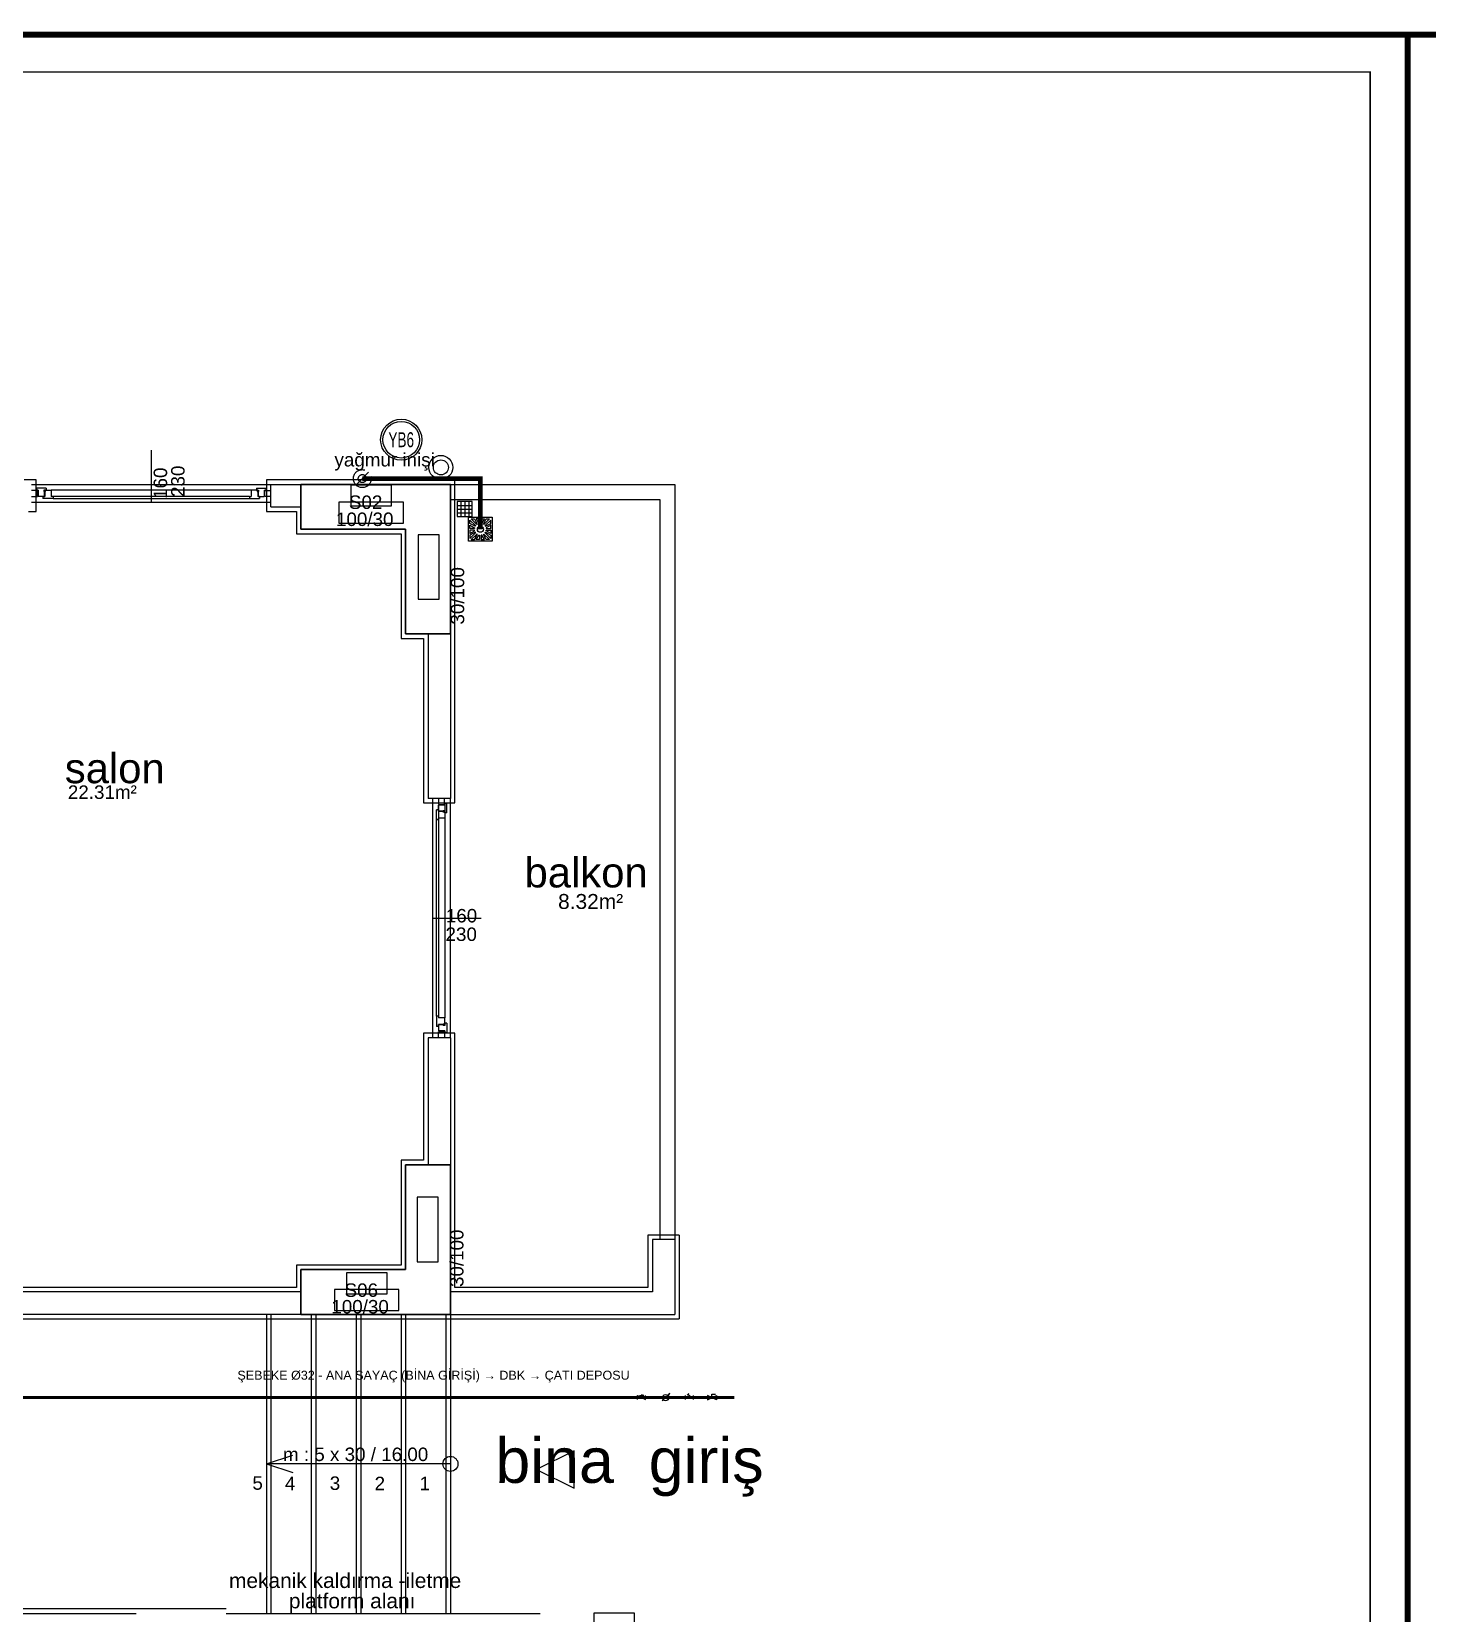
# Model space of a CAD drawing. Header units: centimetres. Extents: x -3962 to 30527, y -2 to 2802.
# Drawn here: x 9080 to 10013, y 1744 to 2802 of the extents above; entities that cross this region are included whole.
import ezdxf
from ezdxf.enums import TextEntityAlignment as Align

# ---------------------------------------------------------------- set-up
doc = ezdxf.new("R2010")
doc.units = ezdxf.units.CM
doc.linetypes.add('YAGMUR HATTI', pattern=[36, 30, -6])
for name, color, linetype in [('MD-YUK-BIRIMI', 7, 'Continuous'), ('MTY-TEFRIS', 15, 'CONTINUOUS'), ('MTY-VANA', 1, 'CONTINUOUS'), ('MTY-YAGMURSU-KOLON NO', 7, 'CONTINUOUS'), ('ROTAS-MIMARI', 8, 'CONTINUOUS'), ('ROTAS-MIMARI-KOLON', 8, 'CONTINUOUS'), ('ROTAS-MIMARI-YAZI', 8, 'CONTINUOUS'), ('ROTAS-PAFTA', 7, 'CONTINUOUS'), ('ROTAS-PISSU-KOLONNO', 211, 'CONTINUOUS'), ('ROTAS-SOGUKSU-BORU', 5, 'CONTINUOUS'), ('ROTAS-TEFRIS', 15, 'CONTINUOUS'), ('ROTAS-TEMIZSU-CAP', 101, 'CONTINUOUS'), ('ROTAS-VANA', 1, 'CONTINUOUS'), ('ROTAS-YAGMUR-BORUSU', 3, 'YAGMUR HATTI')]:
    doc.layers.add(name, color=color, linetype=linetype)
doc.styles.add('ANOTATIVO', font='arial.ttf')
doc.styles.add('CAP', font='wturkce.SHX', dxfattribs={"width": 0.65})
doc.styles.add('MTYCAPLT', font='arial.ttf', dxfattribs={"width": 0.65, "height": 1})
doc.styles.add('ROTAS', font='arial.ttf')

# ---------------------------------------------------------------- blocks, each defined once
blk = doc.blocks.new('SUZGEC1')
at = {"layer": 'MTY-TEFRIS'}
blk.add_lwpolyline([(-5, -5), (-5, 5), (5, 5), (5, -5)], close=True, dxfattribs=at)
for points in [[(-4.33, 3.86), (-1.99, 1.52, 0.029484), (-2.15, 1.27), (-4.33, 2.48)], [(-2.48, 0.33), (-4.33, 0.33), (-4.33, 1.72), (-2.41, 0.65, 0.032775)], [(-3.86, 4.33), (-2.48, 4.33), (-1.27, 2.15, 0.029484), (-1.52, 1.99)], [(-0.65, 2.41, -0.032775), (-0.33, 2.48), (-0.33, 4.33), (-1.72, 4.33)], [(0.33, 2.48), (0.33, 4.33), (1.72, 4.33), (0.65, 2.41, 0.032775)], [(1.27, 2.15), (2.48, 4.33), (3.86, 4.33), (1.52, 1.99, 0.029484)], [(4.33, 3.86), (1.99, 1.52, -0.029484), (2.15, 1.27), (4.33, 2.48)], [(4.33, 0.33), (4.33, 1.72), (2.41, 0.65, -0.032775), (2.48, 0.33)], [(-2.48, -0.33), (-4.33, -0.33), (-4.33, -1.72), (-2.41, -0.65, -0.032775)], [(-4.33, -3.86), (-1.99, -1.52, -0.029484), (-2.15, -1.27), (-4.33, -2.48)], [(-3.86, -4.33), (-2.48, -4.33), (-1.27, -2.15, -0.029484), (-1.52, -1.99)], [(-0.33, -4.33), (-1.72, -4.33), (-0.65, -2.41, 0.032775), (-0.33, -2.48)], [(0.33, -2.48), (0.33, -4.33), (1.72, -4.33), (0.65, -2.41, -0.032775)], [(2.48, -4.33), (1.27, -2.15, 0.029484), (1.52, -1.99), (3.86, -4.33)], [(4.33, -2.48), (4.33, -3.86), (1.99, -1.52, 0.029484), (2.15, -1.27)], [(4.33, -0.33), (4.33, -1.72), (2.41, -0.65, 0.032775), (2.48, -0.33)]]:
    blk.add_lwpolyline(points, format="xyb", close=True, dxfattribs=at)
blk.add_circle((0, 0), 1.25, dxfattribs=at)
at = {"layer": 'MD-YUK-BIRIMI', "color": 6, "style": 'MTYCAPLT', "width": 0.65}
for tag, p in [('PSCP_001', (-1.25, 0.75)), ('PS_001', (-0.62, -0.5))]:
    blk.add_attdef(tag, p, '', height=1, dxfattribs=at)
blk = doc.blocks.new('MTY-KOLON NO YAGMUR')
at = {"layer": 'MTY-YAGMURSU-KOLON NO', "linetype": 'Continuous', "ltscale": 100}
blk.add_circle((0, 0), 27.5, dxfattribs=at)
at = {"layer": 'MTY-YAGMURSU-KOLON NO', "color": 7, "linetype": 'Continuous', "ltscale": 100}
blk.add_circle((0, 0), 24.5, dxfattribs=at)
at = {"style": 'ANOTATIVO', "width": 0.65}
blk.add_attdef('K', text='', height=20, dxfattribs=at).set_placement((0, 0), align=Align.MIDDLE_CENTER)
blk = doc.blocks.new('MTY-KURESEL VANA')
at = {"layer": 'MTY-VANA'}
for p, q in [((0, 0), (0, 8)), ((0, 8), (8, 8))]:
    blk.add_line(p, q, dxfattribs=at)
blk.add_lwpolyline([(-10, 5), (-10, -5), (10, 5), (10, -5), (-10, 5)], dxfattribs=at)
at = {"layer": 'MTY-VANA', "style": 'MTYCAPLT', "width": 0.65}
blk.add_attdef('CAP', text='', height=10, dxfattribs=at).set_placement((-1.1, 0), align=Align.CENTER)
blk = doc.blocks.new('MTY-PISLIK TUTUCU')
at = {"layer": 'MTY-VANA'}
for p, q in [((-10, -5), (-10, 5)), ((-10, 0), (10, 0)), ((10, -5), (10, 5))]:
    blk.add_line(p, q, dxfattribs=at)
at = {"layer": 'MTY-VANA', "color": 1, "ltscale": 75}
for p, q in [((-6.1, 5.8), (-1.4, 10.5)), ((5.1, 0), (-3.7, 8.1))]:
    blk.add_line(p, q, dxfattribs=at)
at = {"layer": 'MTY-VANA', "style": 'CAP', "width": 0.65}
blk.add_attdef('CAP', text='', height=5, dxfattribs=at).set_placement((0, 0), align=Align.CENTER)
blk = doc.blocks.new('MTY-SU SAYACI')
at = {"layer": 'MTY-VANA'}
blk.add_hatch(color=256, dxfattribs=at).paths.add_polyline_path([(9.8, 9.8), (5.6, 7), (7, 5.6)])
for p, q in [((-7.3, -7.3), (6.3, 6.3)), ((5.6, 7), (9.8, 9.8)), ((7, 5.6), (5.6, 7)), ((7, 5.6), (9.8, 9.8))]:
    blk.add_line(p, q, dxfattribs=at)
blk.add_circle((0, 0), 7, dxfattribs=at)
blk.add_attdef('CAP', (2, 0.9), '', height=2.5, rotation=225, dxfattribs=at)
blk = doc.blocks.new('MTY-CEKVALF VANA')
at = {"layer": 'MTY-VANA'}
h = blk.add_hatch(color=256, dxfattribs=at)
edge = h.paths.add_edge_path()
edge.add_arc((-10, 5), 1.41, 180, 540, ccw=False)
for p, q in [((-10, -5), (-10, 5)), ((-10, 5), (10, -5)), ((-5.6, 5), (5.6, 5)), ((5.6, 5), (0, 7.3)), ((10, -5), (10, 5))]:
    blk.add_line(p, q, dxfattribs=at)
at = {"layer": 'MTY-VANA', "style": 'CAP', "width": 0.65}
blk.add_attdef('CAP', text='', height=5, rotation=153.4349, dxfattribs=at).set_placement((0, 0), align=Align.CENTER)

msp = doc.modelspace()

# ---------------------------------------------------------------- linework, layer by layer
at = {"layer": 'ROTAS-MIMARI'}
for p, q in [((9160.2, 2522.1), (9160.2, 2487.4)), ((9083.2, 2502.2), (9075.2, 2502.2)), ((9080.2, 2499.2), (9240.2, 2499.2)), ((9083.2, 2481.2), (9083.2, 2502.2)), ((9083.5, 2496.8), (9083.5, 2495.4)), ((9089.9, 2496.8), (9083.5, 2496.8)), ((9089.9, 2496.8), (9089.9, 2495.4)), ((9230.5, 2496.8), (9230.5, 2495.4)), ((9230.5, 2496.8), (9236.9, 2496.8)), ((9236.9, 2496.8), (9236.9, 2495.4)), ((9300.2, 2502.2), (9237.2, 2502.2)), ((9237.2, 2502.2), (9237.2, 2481.2)), ((9240.2, 2499.2), (9260.2, 2499.2)), ((9240.2, 2484.2), (9240.2, 2499.2)), ((9363.2, 2502.2), (9300.2, 2502.2)), ((9363.2, 2399.2), (9363.2, 2502.2)), ((9084.2, 2495.2), (9080.2, 2495.2)), ((9080.2, 2491.2), (9084.2, 2491.2)), ((9080.2, 2487.4), (9240.2, 2487.4)), ((9084.7, 2495.4), (9083.5, 2495.4)), ((9084.2, 2491.2), (9084.2, 2495.2)), ((9084.7, 2495.4), (9084.7, 2491.2)), ((9088.7, 2491.2), (9084.7, 2491.2)), ((9087.8, 2491.2), (9089, 2491.2)), ((9087.8, 2491.2), (9087.8, 2489.8)), ((9094.6, 2489.8), (9087.8, 2489.8)), ((9088.4, 2495.4), (9088.4, 2494.4)), ((9089.9, 2495.4), (9088.4, 2495.4)), ((9088.7, 2494.4), (9088.4, 2494.4)), ((9088.7, 2494.4), (9088.7, 2491.2)), ((9089, 2495.4), (9093.4, 2495.4)), ((9089, 2495.4), (9089, 2494.9)), ((9089.3, 2494.9), (9089, 2494.9)), ((9089.3, 2494.4), (9089, 2494.4)), ((9089, 2494.4), (9089, 2491.2)), ((9089.3, 2494.9), (9089.3, 2494.4)), ((9227, 2495.4), (9093.4, 2495.4)), ((9093.4, 2495.4), (9093.4, 2491.2)), ((9094.6, 2491.2), (9093.4, 2491.2)), ((9225.8, 2491.2), (9094.6, 2491.2)), ((9094.6, 2491.2), (9094.6, 2489.8)), ((9094.6, 2489.8), (9225.8, 2489.8)), ((9225.8, 2491.2), (9225.8, 2489.8)), ((9225.8, 2491.2), (9227, 2491.2)), ((9225.8, 2489.8), (9232.6, 2489.8)), ((9231.4, 2495.4), (9227, 2495.4)), ((9227, 2495.4), (9227, 2491.2)), ((9230.5, 2495.4), (9232, 2495.4)), ((9231.1, 2494.9), (9231.4, 2494.9)), ((9231.1, 2494.9), (9231.1, 2494.4)), ((9231.1, 2494.4), (9231.4, 2494.4)), ((9231.4, 2495.4), (9231.4, 2494.9)), ((9231.4, 2494.4), (9231.4, 2491.2)), ((9232.6, 2491.2), (9231.4, 2491.2)), ((9231.7, 2494.4), (9231.7, 2491.2)), ((9231.7, 2494.4), (9232, 2494.4)), ((9231.7, 2491.2), (9235.7, 2491.2)), ((9232, 2495.4), (9232, 2494.4)), ((9232.6, 2491.2), (9232.6, 2489.8)), ((9235.7, 2495.4), (9235.7, 2491.2)), ((9235.7, 2495.4), (9236.9, 2495.4)), ((9236.2, 2495.2), (9240.2, 2495.2)), ((9236.2, 2491.2), (9236.2, 2495.2)), ((9240.2, 2491.2), (9236.2, 2491.2)), ((9374.7, 2487.7), (9364.7, 2487.7)), ((9364.7, 2487.7), (9364.7, 2477.7)), ((9367.1, 2487.7), (9367.1, 2477.7)), ((9369.8, 2487.7), (9369.8, 2477.7)), ((9372.4, 2487.7), (9372.4, 2477.7)), ((9374.7, 2477.7), (9374.7, 2487.7)), ((9078.2, 2481.2), (9083.2, 2481.2)), ((9237.2, 2481.2), (9257.2, 2481.2)), ((9240.2, 2484.2), (9260.2, 2484.2)), ((9257.2, 2481.2), (9257.2, 2466.2)), ((9364.7, 2485.2), (9374.7, 2485.2)), ((9364.7, 2482.7), (9374.7, 2482.7)), ((9364.7, 2480.2), (9374.7, 2480.2)), ((9364.7, 2477.7), (9374.7, 2477.7)), ((9257.2, 2466.2), (9327.2, 2466.2)), ((9327.2, 2466.2), (9327.2, 2396.2)), ((9327.2, 2396.2), (9342.2, 2396.2)), ((9342.2, 2396.2), (9342.2, 2286.2)), ((9345.2, 2399.2), (9345.2, 2289.2)), ((9360.2, 2399.2), (9360.2, 2289.2)), ((9363.2, 2286.2), (9363.2, 2399.2)), ((9342.2, 2286.2), (9363.2, 2286.2)), ((9360.2, 2289.2), (9345.2, 2289.2)), ((9348.4, 2129.2), (9348.4, 2289.2)), ((9352.2, 2289.2), (9352.2, 2285.2)), ((9352.2, 2285.2), (9356.2, 2285.2)), ((9356.2, 2285.2), (9356.2, 2289.2)), ((9356.4, 2285.9), (9356.4, 2142.4)), ((9357.8, 2285.9), (9356.4, 2285.9)), ((9356.4, 2284.7), (9356.4, 2285.9)), ((9357.8, 2279.5), (9357.8, 2285.9)), ((9360.2, 2129.2), (9360.2, 2289.2)), ((9350.8, 2143.6), (9350.8, 2281.6)), ((9352.2, 2281.6), (9350.8, 2281.6)), ((9350.8, 2274.8), (9350.8, 2281.6)), ((9352.2, 2274.8), (9350.8, 2274.8)), ((9352.2, 2284.7), (9352.2, 2143.6)), ((9352.2, 2280.7), (9352.2, 2284.7)), ((9356.4, 2284.7), (9352.2, 2284.7)), ((9352.2, 2281.6), (9352.2, 2280.4)), ((9355.4, 2280.7), (9352.2, 2280.7)), ((9355.4, 2280.4), (9352.2, 2280.4)), ((9356.4, 2276), (9352.2, 2276)), ((9352.2, 2274.8), (9352.2, 2276)), ((9355.4, 2280.7), (9355.4, 2281)), ((9356.4, 2281), (9355.4, 2281)), ((9355.4, 2280.1), (9355.4, 2280.4)), ((9355.9, 2280.1), (9355.4, 2280.1)), ((9355.9, 2280.1), (9355.9, 2280.4)), ((9356.4, 2280.4), (9355.9, 2280.4)), ((9356.4, 2279.5), (9356.4, 2281)), ((9356.4, 2280.4), (9356.4, 2276)), ((9357.8, 2279.5), (9356.4, 2279.5)), ((9348.4, 2209.2), (9380.8, 2209.2)), ((9348.4, 2209.2), (9380.8, 2209.2)), ((9352.2, 2143.6), (9350.8, 2143.6)), ((9350.8, 2143.6), (9350.8, 2136.8)), ((9352.2, 2136.8), (9350.8, 2136.8)), ((9352.2, 2143.6), (9352.2, 2142.4)), ((9356.4, 2142.4), (9352.2, 2142.4)), ((9352.2, 2136.8), (9352.2, 2138)), ((9355.4, 2138), (9352.2, 2138)), ((9352.2, 2137.7), (9352.2, 2133.7)), ((9355.4, 2137.7), (9352.2, 2137.7)), ((9355.9, 2138.3), (9355.4, 2138.3)), ((9355.4, 2138.3), (9355.4, 2138)), ((9355.4, 2137.7), (9355.4, 2137.4)), ((9356.4, 2137.4), (9355.4, 2137.4)), ((9355.9, 2138.3), (9355.9, 2138)), ((9356.4, 2138), (9355.9, 2138)), ((9356.4, 2138), (9356.4, 2142.4)), ((9357.8, 2138.9), (9356.4, 2138.9)), ((9356.4, 2138.9), (9356.4, 2137.4)), ((9357.8, 2138.9), (9357.8, 2132.5)), ((9363.2, 2132.2), (9342.2, 2132.2)), ((9342.2, 2132.2), (9342.2, 2047.2)), ((9345.2, 2129.2), (9345.2, 2044.2)), ((9360.2, 2129.2), (9345.2, 2129.2)), ((9356.4, 2133.7), (9352.2, 2133.7)), ((9352.2, 2129.2), (9352.2, 2133.2)), ((9352.2, 2133.2), (9356.2, 2133.2)), ((9356.2, 2133.2), (9356.2, 2129.2)), ((9356.4, 2133.7), (9356.4, 2132.5)), ((9357.8, 2132.5), (9356.4, 2132.5)), ((9360.2, 2129.2), (9360.2, 2044.2)), ((9363.2, 2044.2), (9363.2, 2132.2)), ((9342.2, 2047.2), (9327.2, 2047.2)), ((9327.2, 2047.2), (9327.2, 1977.2)), ((9363.2, 1962.2), (9363.2, 2044.2)), ((9513.2, 1997.2), (9492.2, 1997.2)), ((9492.2, 1997.2), (9492.2, 1962.2)), ((9510.2, 1994.2), (9495.2, 1994.2)), ((9495.2, 1994.2), (9495.2, 1959.2)), ((9510.2, 1994.2), (9510.2, 1944.2)), ((9513.2, 1997.2), (9513.2, 1941.2)), ((9327.2, 1977.2), (9257.2, 1977.2)), ((9257.2, 1977.2), (9257.2, 1962.2)), ((9260.2, 1959.2), (8950.2, 1959.2)), ((9257.2, 1962.2), (8953.2, 1962.2)), ((9495.2, 1959.2), (9360.2, 1959.2)), ((9492.2, 1962.2), (9363.2, 1962.2)), ((9260.2, 1944.2), (8930.2, 1944.2)), ((8930.2, 1941.2), (9513.2, 1941.2)), ((9237.2, 1944.2), (9237.2, 1744.2)), ((9240.2, 1944.2), (9240.2, 1744.2)), ((9267.2, 1944.2), (9267.2, 1744.2)), ((9270.2, 1944.2), (9270.2, 1744.2)), ((9297.2, 1944.2), (9297.2, 1744.2)), ((9300.2, 1944.2), (9300.2, 1744.2)), ((9327.2, 1944.2), (9327.2, 1744.2)), ((9330.2, 1944.2), (9330.2, 1744.2)), ((9357.2, 1944.2), (9357.2, 1744.2)), ((9360.2, 1944.2), (9360.2, 1744.2)), ((9237.2, 1844.2), (9254.8, 1850)), ((9360.2, 1844.2), (9237.2, 1844.2)), ((9237.2, 1844.2), (9254.8, 1838.5)), ((9150.2, 1747.2), (8863.2, 1747.2)), ((9210.2, 1747.2), (9150.2, 1747.2)), ((8860.2, 1744.2), (9150.2, 1744.2)), ((9210.2, 1744.2), (9420.2, 1744.2))]:
    msp.add_line(p, q, dxfattribs=at)
for points in [[(9260.2, 2499.2), (9360.2, 2499.2)], [(9260.2, 2469.2), (9260.2, 2499.2)], [(9360.2, 2499.2), (9510.2, 2499.2)], [(9360.2, 2499.2), (9360.2, 2399.2)], [(9510.2, 2499.2), (9510.2, 1994.2)], [(9360.2, 2489.2), (9500.2, 2489.2)], [(9500.2, 2489.2), (9500.2, 1994.2)], [(9330.2, 2469.2), (9260.2, 2469.2)], [(9330.2, 2399.2), (9330.2, 2469.2)], [(9360.2, 2399.2), (9330.2, 2399.2)], [(9330.2, 1974.2), (9330.2, 2044.2)], [(9330.2, 2044.2), (9360.2, 2044.2)], [(9360.2, 2044.2), (9360.2, 1944.2)], [(9260.2, 1974.2), (9330.2, 1974.2)], [(9260.2, 1944.2), (9260.2, 1974.2)], [(9360.2, 1944.2), (9260.2, 1944.2)], [(9360.2, 1944.2), (9510.2, 1944.2)], [(9417.8, 1840.4), (9417.8, 1840.4), (9442.8, 1827.9), (9442.8, 1852.9), (9417.8, 1840.4)]]:
    msp.add_lwpolyline(points, dxfattribs=at)
for centre, radius in [((9353.8, 2510.6), 8), ((9353.8, 2510.6), 5), ((9360.2, 1844.2), 5)]:
    msp.add_circle(centre, radius, dxfattribs=at)
at = {"layer": 'ROTAS-MIMARI-KOLON'}
for points in [[(9360.2, 2499.2), (9260.2, 2499.2), (9260.2, 2469.2), (9330.2, 2469.2), (9330.2, 2399.2), (9360.2, 2399.2), (9360.2, 2499.2)], [(9293.7, 2484.8), (9320.8, 2484.8), (9320.8, 2498.7), (9293.7, 2498.7), (9293.7, 2484.8)], [(9285.7, 2473.4), (9328.8, 2473.4), (9328.8, 2487.4), (9285.7, 2487.4), (9285.7, 2473.4)], [(9352.6, 2422.4), (9352.6, 2465.5), (9338.6, 2465.5), (9338.6, 2422.4), (9352.6, 2422.4)], [(9360.2, 2044.2), (9330.2, 2044.2), (9330.2, 1974.2), (9260.2, 1974.2), (9260.2, 1944.2), (9360.2, 1944.2), (9360.2, 2044.2)], [(9352, 1979.4), (9352, 2022.5), (9338, 2022.5), (9338, 1979.4), (9352, 1979.4)], [(9290.8, 1958), (9317.8, 1958), (9317.8, 1971.9), (9290.8, 1971.9), (9290.8, 1958)], [(9282.7, 1946.8), (9325.8, 1946.8), (9325.8, 1960.8), (9282.7, 1960.8), (9282.7, 1946.8)], [(9456.1, 1730.5), (9483.2, 1730.5), (9483.2, 1744.4), (9456.1, 1744.4), (9456.1, 1730.5)]]:
    msp.add_lwpolyline(points, dxfattribs=at)
at = {"layer": 'ROTAS-PAFTA'}
for points, const_width in [([(7500, 0), (10000, 0), (10000, 2800), (7500, 2800)], 4), ([(10000, 0), (12500, 0), (12500, 2800), (10000, 2800)], 4), ([(7525, 25), (9975, 25), (9975, 2775), (7525, 2775)], 1)]:
    msp.add_lwpolyline(points, close=True, dxfattribs=dict(at, const_width=const_width))
at = {"layer": 'ROTAS-SOGUKSU-BORU', "const_width": 2}
msp.add_lwpolyline([(9550, 1888.5), (8726.9, 1888.5), (8726.9, 1932)], dxfattribs=at)
at = {"layer": 'ROTAS-YAGMUR-BORUSU'}
msp.add_line((9297.1, 2498.9), (9305.5, 2507.3), dxfattribs=at)
at = {"layer": 'ROTAS-YAGMUR-BORUSU', "const_width": 3}
msp.add_lwpolyline([(9380.2, 2469.2), (9380.2, 2503.1), (9301.3, 2503.1)], dxfattribs=at)
at = {"layer": 'ROTAS-YAGMUR-BORUSU'}
for radius in [6, 2.7]:
    msp.add_circle((9301.3, 2503.1), radius, dxfattribs=at)

# ---------------------------------------------------------------- block references
at = {"layer": 'ROTAS-PISSU-KOLONNO'}
ref = msp.add_blockref('MTY-KOLON NO YAGMUR', (9327.3, 2529.1), dxfattribs=dict(at, xscale=0.5, yscale=0.5))
ref.add_attrib('K', 'YB6', dxfattribs={"height": 10, "style": 'ANOTATIVO', "width": 0.65}).set_placement((9327.3, 2529.1), align=Align.MIDDLE_CENTER)
at = {"layer": 'ROTAS-TEFRIS', "xscale": 1.6, "yscale": 1.6}
msp.add_blockref('SUZGEC1', (9380.2, 2469.2), dxfattribs=at)
at = {"layer": 'ROTAS-VANA'}
for name, p, xscale, yscale in [('MTY-CEKVALF VANA', (9488, 1888.5), 0.27, 0.27), ('MTY-SU SAYACI', (9504, 1888.5), 0.3, 0.3), ('MTY-PISLIK TUTUCU', (9520, 1888.5), 0.27, 0.27), ('MTY-KURESEL VANA', (9535, 1888.5), 0.3, 0.3)]:
    msp.add_blockref(name, p, dxfattribs=dict(at, xscale=xscale, yscale=yscale))

# ---------------------------------------------------------------- texts
at = {"layer": 'ROTAS-MIMARI-YAZI', "style": 'ROTAS'}
for s, height, p in [('yağmur inişi', 9, (9316.2, 2515.7)), ('S02', 9, (9303.5, 2487.3)), ('100/30', 9, (9302.9, 2475.9)), ('salon', 20, (9135.8, 2309.4)), ('22.31m²', 9, (9127.5, 2293.4)), ('balkon', 20, (9450.9, 2239.7)), ('8.32m²', 10, (9453.9, 2220.3)), ('160', 9, (9367.6, 2210.8)), ('230', 9, (9367.4, 2198.4)), ('S06', 9, (9300.6, 1960.4)), ('100/30', 9, (9299.8, 1949.3)), ('bina  giriş', 30, (9479.9, 1846.5)), ('m : 5 x 30 / 16.00', 9, (9296.8, 1850.6)), ('5', 9, (9231.3, 1831.4)), ('4', 9, (9253, 1831.1)), ('3', 9, (9283, 1831.3)), ('2', 9, (9313, 1831.1)), ('1', 9, (9343, 1831.1)), ('mekanik kaldırma -iletme', 10, (9289.8, 1766.2)), ('platform alanı', 10, (9294.5, 1752.6))]:
    msp.add_text(s, height=height, dxfattribs=at).set_placement(p, align=Align.MIDDLE_CENTER)
for s, p in [('160', (9166.3, 2500)), ('230', (9178, 2501.3)), ('30/100', (9364.9, 2424.7)), ('30/100', (9364.4, 1981.7))]:
    msp.add_text(s, height=9, rotation=90, dxfattribs=at).set_placement(p, align=Align.MIDDLE_CENTER)
at = {"layer": 'ROTAS-TEMIZSU-CAP', "style": 'ROTAS'}
msp.add_text('ŞEBEKE Ø32 - ANA SAYAÇ (BİNA GİRİŞİ) → DBK → ÇATI DEPOSU', height=6, dxfattribs=at).set_placement((9480, 1900.5), align=Align.RIGHT)

doc.saveas('drawing.dxf')
